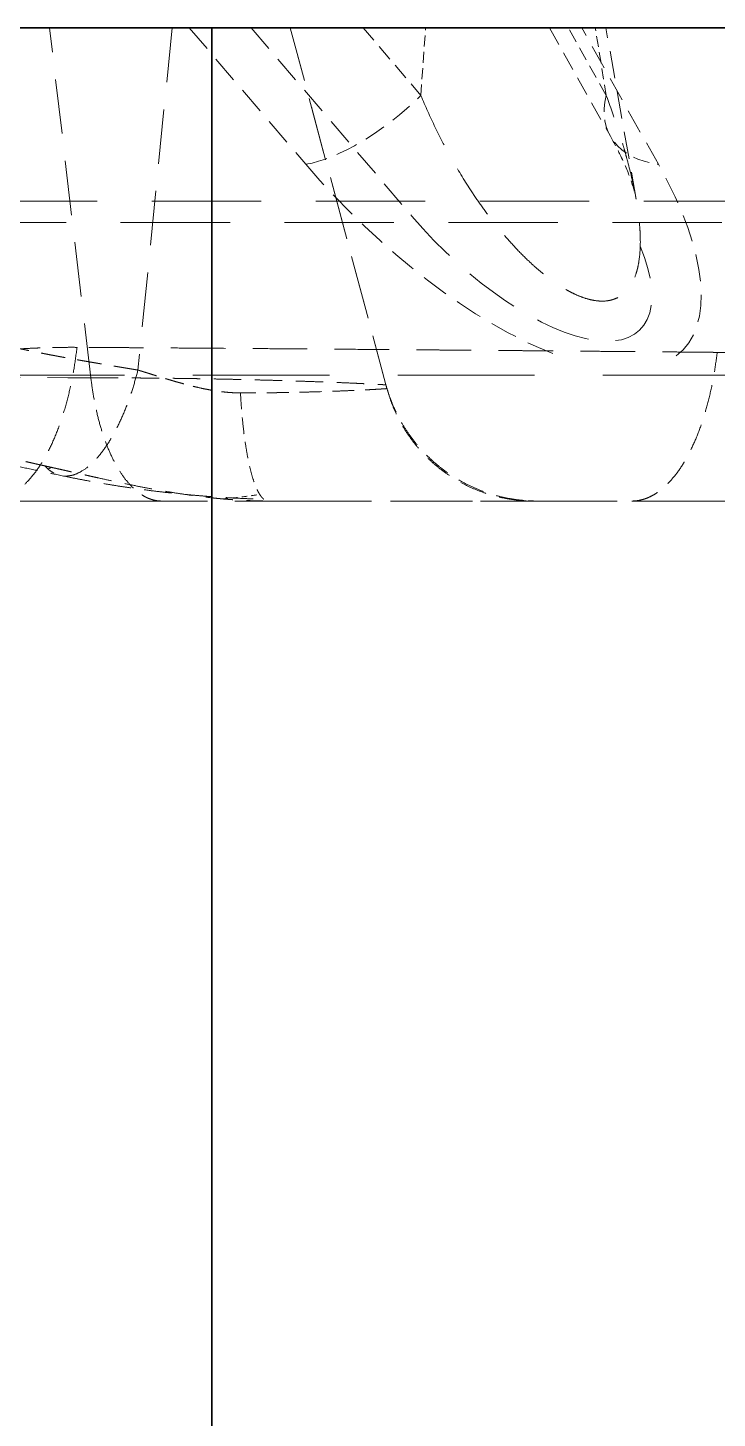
# Model space of a CAD drawing. Header units: millimetres. Extents: x 2742 to 8552, y -10326 to 2528.
# Drawn here: x 3993.42 to 4009.44, y -3766.9 to -3734.58 of the extents above; entities that cross this region are included whole.
import ezdxf

# ---------------------------------------------------------------- set-up
doc = ezdxf.new("R2010")
doc.units = ezdxf.units.MM
doc.linetypes.add('HIDDEN', pattern=[9.525, 6.35, -3.175])
doc.layers.add('core', color=7, linetype='Continuous', lineweight=20)

msp = doc.modelspace()

# ---------------------------------------------------------------- linework, layer by layer
at = {"layer": 'core', "color": 8, "linetype": 'HIDDEN', "lineweight": 18, "ltscale": 0.2}
for p, q in [((3994.884, -3742.716), (3993.924, -3734.581)), ((3996.773, -3734.581), (3995.978, -3742.536)), ((4001.765, -3742.967), (3999.518, -3734.581)), ((3999.518, -3734.581), (4001.742, -3742.88)), ((3999.518, -3734.581), (4001.742, -3742.88)), ((3996.524, -3745.581), (3986.63, -3745.581))]:
    msp.add_line(p, q, dxfattribs=at)
at = {"layer": 'core', "color": 8, "linetype": 'HIDDEN', "lineweight": 18, "ltscale": 0.1}
for p, q in [((3997.172, -3734.581), (3999.878, -3737.753)), ((3998.611, -3734.581), (4002.343, -3738.957)), ((4007.555, -3738.563), (4006.853, -3734.581))]:
    msp.add_line(p, q, dxfattribs=at)
at = {"layer": 'core', "color": 7, "linetype": 'Continuous', "lineweight": 35}
for p in [(4073.504, -3734.581), (3997.696, -3784.581)]:
    msp.add_line(p, (3997.696, -3734.581), dxfattribs=at)
at = {"layer": 'core', "color": 8, "linetype": 'HIDDEN', "lineweight": 18, "ltscale": 0.06}
msp.add_line((4001.211, -3734.581), (4002.552, -3736.153), dxfattribs=at)
at = {"layer": 'core', "color": 8, "linetype": 'HIDDEN', "lineweight": 18, "ltscale": 0.04}
for p, q in [((4002.552, -3736.153), (4002.662, -3734.581)), ((4006.861, -3736.153), (4006.606, -3734.581))]:
    msp.add_line(p, q, dxfattribs=at)
at = {"layer": 'core', "color": 8, "linetype": 'HIDDEN', "lineweight": 18, "ltscale": 0.07}
msp.add_line((4005.542, -3734.581), (4006.956, -3737.1), dxfattribs=at)
at = {"layer": 'core', "color": 8, "linetype": 'HIDDEN', "lineweight": 18, "ltscale": 0.05}
msp.add_line((4006.861, -3736.153), (4005.978, -3734.581), dxfattribs=at)
at = {"layer": 'core', "color": 8, "linetype": 'HIDDEN', "lineweight": 18, "ltscale": 0.09}
msp.add_line((4008.072, -3737.753), (4006.292, -3734.581), dxfattribs=at)
at = {"layer": 'core', "color": 8, "linetype": 'HIDDEN', "lineweight": 18, "ltscale": 0.4}
for p, q in [((4055.991, -3738.609), (3969.261, -3738.609)), ((3968.905, -3739.103), (4055.636, -3739.103)), ((3968.908, -3739.103), (4055.638, -3739.103))]:
    msp.add_line(p, q, dxfattribs=at)
at = {"layer": 'core', "color": 8, "linetype": 'HIDDEN', "lineweight": 18, "ltscale": 0.5}
msp.add_line((3987.732, -3742.652), (4028.003, -3742.652), dxfattribs=at)
at = {"layer": 'core', "color": 8, "linetype": 'HIDDEN', "lineweight": 18}
msp.add_line((4001.742, -3742.88), (4001.743, -3742.883), dxfattribs=at).dxf.unprotected_set("ltscale", 0)
at = {"layer": 'core', "color": 8, "linetype": 'HIDDEN', "lineweight": 18, "ltscale": 0.3}
msp.add_line((3998.99, -3745.581), (4024.233, -3745.581), dxfattribs=at)
at = {"layer": 'core', "color": 8, "linetype": 'HIDDEN', "lineweight": 18, "ltscale": 0.08}
msp.add_ellipse((4001.378, -3735.632), major_axis=(2.283, 1.947), ratio=0.392726, start_param=3.71641, end_param=4.898372, dxfattribs=at)
at = {"layer": 'core', "color": 8, "linetype": 'HIDDEN', "lineweight": 18, "ltscale": 0.06}
msp.add_ellipse((4009.572, -3735.632), major_axis=(-2.616, -1.468), ratio=0.596807, start_param=5.773978, end_param=6.955939, dxfattribs=at)
at = {"layer": 'core', "color": 8, "linetype": 'HIDDEN', "lineweight": 18, "ltscale": 0.1}
for start_param, end_param in [(1.392435, 2.401861), (3.089108, 4.120958)]:
    msp.add_ellipse((4003.103, -3736.52), major_axis=(-5.513, 5.574), ratio=0.409578, start_param=start_param, end_param=end_param, dxfattribs=at)
at = {"layer": 'core', "color": 8, "linetype": 'HIDDEN', "lineweight": 18, "ltscale": 0.2}
msp.add_ellipse((4004.307, -3738.223), major_axis=(-3.339, 3.376), ratio=0.409578, start_param=1.388864, end_param=3.923236, dxfattribs=at)
at = {"layer": 'core', "color": 7, "linetype": 'Continuous', "lineweight": 35}
msp.add_open_spline([(3973.504, -3734.581), (3973.539, -3734.581), (3973.607, -3734.581), (3973.71, -3734.581), (3973.812, -3734.581), (3973.915, -3734.581), (3974.017, -3734.581), (3974.12, -3734.581), (3974.222, -3734.581), (3974.324, -3734.581), (3974.427, -3734.581), (3974.529, -3734.581), (3974.631, -3734.581), (3974.733, -3734.581), (3974.834, -3734.581), (3974.936, -3734.581), (3975.038, -3734.581), (3975.139, -3734.581), (3975.241, -3734.581), (3975.842, -3734.581), (3976.931, -3734.581), (3978.486, -3734.581), (3980.008, -3734.581), (3981.499, -3734.581), (3983.077, -3734.581), (3984.726, -3734.581), (3986.429, -3734.581), (3988.064, -3734.581), (3989.629, -3734.581), (3991.12, -3734.581), (3992.531, -3734.581), (3993.859, -3734.581), (3994.727, -3734.581), (3995.199, -3734.581), (3995.309, -3734.581), (3995.417, -3734.581), (3995.525, -3734.581), (3995.632, -3734.581), (3995.738, -3734.581), (3995.844, -3734.581), (3995.948, -3734.581), (3996.052, -3734.581), (3996.155, -3734.581), (3996.258, -3734.581), (3996.359, -3734.581), (3996.46, -3734.581), (3996.56, -3734.581), (3996.659, -3734.581), (3996.757, -3734.581), (3996.855, -3734.581), (3996.951, -3734.581), (3997.047, -3734.581), (3997.142, -3734.581), (3997.237, -3734.581), (3997.33, -3734.581), (3997.423, -3734.581), (3997.515, -3734.581), (3997.606, -3734.581), (3997.667, -3734.581), (3997.697, -3734.581)], degree=3, knots=[0, 0, 0, 0, 0.00331, 0.006621, 0.009933, 0.013245, 0.016557, 0.01987, 0.023183, 0.026498, 0.029812, 0.033128, 0.036444, 0.039761, 0.043078, 0.046396, 0.049715, 0.053035, 0.056355, 0.059676, 0.112038, 0.164282, 0.216487, 0.268736, 0.321108, 0.386537, 0.451812, 0.51709, 0.582531, 0.64796, 0.713234, 0.778513, 0.843953, 0.849974, 0.855993, 0.862009, 0.868022, 0.874034, 0.880044, 0.886051, 0.892057, 0.898062, 0.904064, 0.910066, 0.916066, 0.922065, 0.928062, 0.934059, 0.940056, 0.946051, 0.952046, 0.95804, 0.964035, 0.970029, 0.976022, 0.982016, 0.988011, 0.994005, 1, 1, 1, 1], dxfattribs=at)
at = {"layer": 'core', "color": 8, "linetype": 'HIDDEN', "lineweight": 18, "ltscale": 0.2}
for points, degree, knots in [([(4002.552, -3736.153), (4002.656, -3736.405), (4002.768, -3736.654), (4003.008, -3737.147), (4003.136, -3737.391), (4003.408, -3737.874), (4003.552, -3738.112), (4003.784, -3738.466), (4003.863, -3738.583), (4004.028, -3738.815), (4004.114, -3738.93), (4004.224, -3739.073), (4004.247, -3739.102), (4004.291, -3739.159), (4004.359, -3739.243), (4004.428, -3739.327), (4004.568, -3739.492), (4004.664, -3739.599), (4004.86, -3739.808), (4004.961, -3739.91), (4005.118, -3740.058), (4005.171, -3740.106), (4005.252, -3740.177), (4005.279, -3740.201), (4005.334, -3740.247), (4005.362, -3740.27), (4005.5, -3740.382), (4005.613, -3740.466), (4005.786, -3740.581), (4005.844, -3740.617), (4005.917, -3740.66), (4005.932, -3740.669), (4005.961, -3740.685), (4006.005, -3740.709), (4006.049, -3740.732), (4006.137, -3740.775), (4006.195, -3740.801), (4006.31, -3740.846), (4006.367, -3740.866), (4006.453, -3740.89), (4006.481, -3740.897), (4006.524, -3740.907), (4006.538, -3740.909), (4006.566, -3740.915), (4006.635, -3740.927), (4006.755, -3740.937), (4006.854, -3740.931), (4006.925, -3740.92), (4006.949, -3740.915), (4006.983, -3740.907), (4006.994, -3740.904), (4007.016, -3740.897), (4007.071, -3740.88), (4007.122, -3740.857), (4007.198, -3740.813), (4007.233, -3740.788), (4007.283, -3740.746), (4007.298, -3740.731), (4007.329, -3740.7), (4007.343, -3740.684), (4007.385, -3740.634), (4007.41, -3740.599), (4007.48, -3740.486), (4007.517, -3740.404), (4007.555, -3740.292), (4007.562, -3740.269), (4007.575, -3740.223), (4007.593, -3740.154), (4007.608, -3740.081), (4007.632, -3739.935), (4007.643, -3739.833), (4007.654, -3739.624), (4007.654, -3739.516), (4007.648, -3739.35), (4007.645, -3739.294), (4007.637, -3739.182), (4007.633, -3739.125), (4007.615, -3738.955), (4007.6, -3738.84), (4007.564, -3738.607), (4007.543, -3738.49), (4007.472, -3738.135), (4007.414, -3737.895), (4007.331, -3737.589), (4007.314, -3737.528), (4007.279, -3737.404), (4007.261, -3737.342), (4007.205, -3737.156), (4007.166, -3737.032), (4007.043, -3736.657), (4006.955, -3736.406), (4006.861, -3736.153)], 3, [0, 0, 0, 0, 0.0625, 0.0625, 0.125, 0.125, 0.1875, 0.1875, 0.21875, 0.21875, 0.25, 0.25, 0.257812, 0.257812, 0.265625, 0.28125, 0.28125, 0.3125, 0.3125, 0.34375, 0.34375, 0.359375, 0.359375, 0.367187, 0.367187, 0.375, 0.375, 0.40625, 0.40625, 0.421875, 0.421875, 0.425781, 0.425781, 0.429687, 0.4375, 0.4375, 0.453125, 0.453125, 0.46875, 0.46875, 0.476562, 0.476562, 0.480469, 0.480469, 0.484375, 0.5, 0.515625, 0.515625, 0.523437, 0.523437, 0.527344, 0.527344, 0.53125, 0.546875, 0.546875, 0.5625, 0.5625, 0.570312, 0.570312, 0.578125, 0.578125, 0.59375, 0.59375, 0.625, 0.625, 0.632812, 0.632812, 0.640625, 0.65625, 0.65625, 0.6875, 0.6875, 0.71875, 0.71875, 0.734375, 0.734375, 0.75, 0.75, 0.78125, 0.78125, 0.8125, 0.8125, 0.875, 0.875, 0.890625, 0.890625, 0.90625, 0.90625, 0.9375, 0.9375, 1, 1, 1, 1]), ([(4009.439, -3742.125), (4008.518, -3742.116), (4004.994, -3742.086), (4003.499, -3742.074), (4002.019, -3742.062), (3997.095, -3742.023), (3994.563, -3742.008)], 2, [0, 0, 0, 0.3, 0.3, 0.5, 0.5, 1, 1, 1]), ([(4019.451, -3742.295), (4019.451, -3742.295), (4019.451, -3742.294), (4019.45, -3742.293), (4019.448, -3742.291), (4019.444, -3742.29), (4019.44, -3742.289), (4019.435, -3742.288), (4019.429, -3742.286), (4019.422, -3742.285), (4019.414, -3742.284), (4019.405, -3742.283), (4019.395, -3742.282), (4019.384, -3742.28), (4019.372, -3742.279), (4019.359, -3742.278), (4019.345, -3742.277), (4019.33, -3742.275), (4019.314, -3742.274), (4019.297, -3742.273), (4019.279, -3742.272), (4019.26, -3742.271), (4019.24, -3742.269), (4019.219, -3742.268), (4019.197, -3742.267), (4019.174, -3742.266), (4019.15, -3742.264), (4019.126, -3742.263), (4019.1, -3742.262), (4019.073, -3742.261), (4019.045, -3742.26), (4019.017, -3742.258), (4018.987, -3742.257), (4018.956, -3742.256), (4018.925, -3742.255), (4018.892, -3742.254), (4018.859, -3742.252), (4018.824, -3742.251), (4018.789, -3742.25), (4018.753, -3742.249), (4018.715, -3742.248), (4018.677, -3742.246), (4018.638, -3742.245), (4018.598, -3742.244), (4018.556, -3742.243), (4018.514, -3742.242), (4018.471, -3742.24), (4018.427, -3742.239), (4018.383, -3742.238), (4018.337, -3742.237), (4018.29, -3742.236), (4018.242, -3742.235), (4018.194, -3742.233), (4018.144, -3742.232), (4018.094, -3742.231), (4018.042, -3742.23), (4017.99, -3742.229), (4017.937, -3742.228), (4017.883, -3742.226), (4017.828, -3742.225), (4017.772, -3742.224), (4017.715, -3742.223), (4017.657, -3742.222), (4017.599, -3742.221), (4017.539, -3742.219), (4017.479, -3742.218), (4017.418, -3742.217), (4017.355, -3742.216), (4017.292, -3742.215), (4017.229, -3742.214), (4017.164, -3742.213), (4017.098, -3742.211), (4017.032, -3742.21), (4016.964, -3742.209), (4016.896, -3742.208), (4016.827, -3742.207), (4016.559, -3742.202), (4016.065, -3742.195), (4015.294, -3742.184), (4014.466, -3742.174), (4013.814, -3742.167), (4013.384, -3742.162), (4013.195, -3742.16), (4013.009, -3742.158), (4012.825, -3742.156), (4012.645, -3742.154), (4012.468, -3742.153), (4012.294, -3742.151), (4012.123, -3742.149), (4011.956, -3742.147), (4011.793, -3742.146), (4011.634, -3742.144), (4011.479, -3742.143), (4011.328, -3742.141), (4011.182, -3742.14), (4011.039, -3742.139), (4010.902, -3742.137), (4010.769, -3742.136), (4010.641, -3742.135), (4010.518, -3742.134), (4010.399, -3742.133), (4010.286, -3742.132), (4010.177, -3742.131), (4010.074, -3742.13), (4009.976, -3742.129), (4009.884, -3742.129), (4009.796, -3742.128), (4009.714, -3742.127), (4009.637, -3742.127), (4009.566, -3742.126), (4009.501, -3742.125), (4009.459, -3742.125), (4009.439, -3742.125)], 3, [0, 0, 0, 0, 0.006659, 0.013319, 0.019979, 0.026639, 0.033299, 0.039959, 0.046619, 0.053279, 0.05994, 0.0666, 0.073261, 0.079922, 0.086583, 0.093244, 0.099905, 0.106566, 0.113228, 0.119889, 0.126551, 0.133213, 0.139875, 0.146537, 0.153199, 0.159861, 0.166524, 0.173186, 0.179849, 0.186511, 0.193174, 0.199837, 0.2065, 0.213164, 0.219827, 0.22649, 0.233154, 0.239818, 0.246482, 0.253145, 0.25981, 0.266474, 0.273138, 0.279802, 0.286467, 0.293132, 0.299796, 0.306461, 0.313126, 0.319791, 0.326457, 0.333122, 0.339787, 0.346453, 0.353119, 0.359784, 0.36645, 0.373116, 0.379783, 0.386449, 0.393115, 0.399782, 0.406448, 0.413115, 0.419782, 0.426449, 0.433116, 0.439783, 0.446451, 0.453118, 0.459785, 0.466453, 0.473121, 0.479789, 0.486457, 0.493125, 0.499793, 0.563216, 0.625933, 0.687942, 0.749243, 0.762066, 0.774573, 0.786765, 0.798641, 0.810202, 0.821448, 0.832378, 0.842992, 0.853292, 0.863275, 0.872943, 0.882295, 0.891332, 0.900053, 0.908458, 0.916548, 0.924322, 0.93178, 0.938923, 0.94575, 0.95226, 0.958456, 0.964335, 0.969899, 0.975146, 0.980078, 0.984694, 0.988995, 0.992979, 0.996647, 1, 1, 1, 1]), ([(3992.512, -3745.581), (3995.053, -3745.581), (3999.999, -3745.581), (4001.592, -3745.581), (4003.202, -3745.581), (4006.592, -3745.581), (4007.455, -3745.581)], 2, [0, 0, 0, 0.5, 0.5, 0.714286, 0.714286, 1, 1, 1]), ([(4007.455, -3745.581), (4009.171, -3745.581), (4010.586, -3745.581), (4011.291, -3745.581), (4012.516, -3745.581), (4013.534, -3745.581), (4014.323, -3745.581), (4014.867, -3745.581), (4015.011, -3745.581), (4015.159, -3745.581), (4015.169, -3745.581)], 2, [0, 0, 0, 0.25, 0.25, 0.375, 0.5, 0.625, 0.75, 0.875, 0.875, 1, 1, 1])]:
    msp.add_open_spline(points, degree=degree, knots=knots, dxfattribs=at)
at = {"layer": 'core', "color": 8, "linetype": 'HIDDEN', "lineweight": 18, "ltscale": 0.04}
msp.add_open_spline([(4006.956, -3737.1), (4007.046, -3737.261), (4007.245, -3737.642), (4007.453, -3738.141), (4007.544, -3738.487), (4007.552, -3738.548), (4007.553, -3738.553)], degree=3, knots=[0, 0, 0, 0, 0.258984, 0.640862, 0.965552, 1, 1, 1, 1], dxfattribs=at)
at = {"layer": 'core', "color": 8, "linetype": 'HIDDEN', "lineweight": 18, "ltscale": 0.09}
msp.add_open_spline([(3995.978, -3742.536), (3995.518, -3742.46), (3995.059, -3742.382), (3994.531, -3742.292), (3994.137, -3742.219), (3993.625, -3742.124), (3993.215, -3742.035), (3992.725, -3741.928), (3992.299, -3741.813)], degree=2, knots=[0, 0, 0, 0.25, 0.25, 0.5, 0.5, 0.75, 0.75, 1, 1, 1], dxfattribs=at)
msp.add_open_spline([(3994.563, -3742.008), (3992.626, -3741.996), (3990.648, -3742.363)], degree=2, dxfattribs=at)
at = {"layer": 'core', "color": 8, "linetype": 'HIDDEN', "lineweight": 18, "ltscale": 0.1}
for points in [[(3992.512, -3745.581), (3994.142, -3745.581), (3994.563, -3742.008)], [(4007.455, -3745.581), (4009.031, -3745.581), (4009.439, -3742.125)], [(4001.742, -3742.88), (4002.465, -3745.581), (4005.261, -3745.581)], [(4001.764, -3742.964), (4002.465, -3745.581), (4005.174, -3745.581)]]:
    msp.add_rational_spline(points, [1, 0.793353340291, 1], degree=2, dxfattribs=at)
at = {"layer": 'core', "color": 8, "linetype": 'HIDDEN', "lineweight": 18, "ltscale": 0.09}
msp.add_rational_spline([(3995.978, -3742.536), (3995.067, -3746.149), (3993.816, -3744.764)], [1, 0.66562064589, 1], degree=2, dxfattribs=at)
at = {"layer": 'core', "color": 8, "linetype": 'HIDDEN', "lineweight": 18, "ltscale": 0.07}
msp.add_open_spline([(3998.361, -3743.068), (3998.346, -3743.068), (3998.316, -3743.067), (3998.27, -3743.066), (3998.224, -3743.065), (3998.177, -3743.062), (3998.13, -3743.059), (3998.081, -3743.056), (3998.033, -3743.051), (3997.983, -3743.046), (3997.934, -3743.041), (3997.883, -3743.034), (3997.832, -3743.027), (3997.751, -3743.015), (3997.639, -3742.996), (3997.492, -3742.967), (3997.337, -3742.933), (3997.21, -3742.901), (3997.109, -3742.875), (3997.036, -3742.855), (3996.956, -3742.833), (3996.869, -3742.809), (3996.776, -3742.781), (3996.677, -3742.752), (3996.587, -3742.725), (3996.51, -3742.701), (3996.448, -3742.682), (3996.39, -3742.664), (3996.334, -3742.647), (3996.282, -3742.631), (3996.234, -3742.615), (3996.188, -3742.601), (3996.146, -3742.588), (3996.106, -3742.576), (3996.07, -3742.564), (3996.037, -3742.554), (3996.006, -3742.545), (3995.987, -3742.539), (3995.978, -3742.536)], degree=3, knots=[0, 0, 0, 0, 0.018185, 0.036587, 0.055209, 0.074053, 0.093123, 0.112422, 0.131951, 0.151713, 0.171711, 0.191946, 0.212421, 0.233138, 0.289049, 0.348545, 0.411633, 0.478313, 0.505978, 0.536635, 0.570273, 0.606881, 0.646446, 0.688954, 0.734388, 0.762743, 0.789764, 0.815453, 0.839817, 0.862858, 0.884581, 0.904989, 0.924086, 0.941874, 0.958357, 0.973537, 0.987418, 1, 1, 1, 1], dxfattribs=at)
at = {"layer": 'core', "color": 8, "linetype": 'HIDDEN', "lineweight": 18, "ltscale": 0.2}
msp.add_open_spline([(3986.255, -3742.607), (3989.127, -3742.607), (3992.012, -3742.716), (3994.884, -3742.716)], degree=3, dxfattribs=at)
at = {"layer": 'core', "color": 8, "linetype": 'HIDDEN', "lineweight": 18, "ltscale": 0.1}
for points, knots in [([(3994.884, -3742.716), (3994.916, -3742.716), (3994.981, -3742.716), (3995.079, -3742.716), (3995.176, -3742.716), (3995.275, -3742.717), (3995.373, -3742.717), (3995.472, -3742.717), (3995.571, -3742.718), (3995.671, -3742.718), (3995.771, -3742.719), (3995.871, -3742.719), (3995.971, -3742.72), (3996.072, -3742.721), (3996.173, -3742.722), (3996.274, -3742.723), (3996.375, -3742.724), (3996.476, -3742.725), (3996.577, -3742.726), (3996.679, -3742.727), (3996.78, -3742.728), (3996.881, -3742.729), (3996.983, -3742.731), (3997.084, -3742.732), (3997.185, -3742.733), (3997.287, -3742.735), (3997.388, -3742.737), (3997.488, -3742.738), (3997.589, -3742.74), (3997.742, -3742.743), (3997.956, -3742.747), (3998.237, -3742.753), (3998.54, -3742.76), (3998.861, -3742.768), (3999.197, -3742.777), (3999.54, -3742.787), (3999.922, -3742.8), (4000.301, -3742.813), (4000.643, -3742.826), (4000.908, -3742.838), (4001.109, -3742.847), (4001.224, -3742.853), (4001.282, -3742.855), (4001.299, -3742.856), (4001.317, -3742.857), (4001.333, -3742.858), (4001.35, -3742.859), (4001.366, -3742.86), (4001.381, -3742.86), (4001.397, -3742.861), (4001.411, -3742.862), (4001.426, -3742.863), (4001.44, -3742.863), (4001.454, -3742.864), (4001.467, -3742.865), (4001.48, -3742.865), (4001.493, -3742.866), (4001.505, -3742.867), (4001.517, -3742.867), (4001.529, -3742.868), (4001.54, -3742.869), (4001.551, -3742.869), (4001.562, -3742.87), (4001.572, -3742.87), (4001.582, -3742.871), (4001.591, -3742.871), (4001.601, -3742.872), (4001.61, -3742.872), (4001.618, -3742.873), (4001.627, -3742.873), (4001.635, -3742.874), (4001.642, -3742.874), (4001.65, -3742.875), (4001.657, -3742.875), (4001.663, -3742.875), (4001.67, -3742.876), (4001.676, -3742.876), (4001.682, -3742.876), (4001.687, -3742.877), (4001.693, -3742.877), (4001.698, -3742.877), (4001.702, -3742.878), (4001.707, -3742.878), (4001.711, -3742.878), (4001.715, -3742.878), (4001.718, -3742.879), (4001.722, -3742.879), (4001.725, -3742.879), (4001.728, -3742.879), (4001.73, -3742.879), (4001.732, -3742.88), (4001.734, -3742.88), (4001.736, -3742.88), (4001.738, -3742.88), (4001.739, -3742.88), (4001.74, -3742.88), (4001.741, -3742.88), (4001.741, -3742.88), (4001.742, -3742.88), (4001.742, -3742.88), (4001.742, -3742.88)], [0, 0, 0, 0, 0.007957, 0.015985, 0.024084, 0.032254, 0.040494, 0.048805, 0.057187, 0.06564, 0.074164, 0.082759, 0.091424, 0.10016, 0.108968, 0.117846, 0.126795, 0.135815, 0.144906, 0.154068, 0.163301, 0.172605, 0.181981, 0.191427, 0.200944, 0.210533, 0.220192, 0.229923, 0.239725, 0.249598, 0.27508, 0.303962, 0.336247, 0.371936, 0.411031, 0.453534, 0.499447, 0.562787, 0.619479, 0.669516, 0.712891, 0.749599, 0.754387, 0.759158, 0.763912, 0.76865, 0.773371, 0.778076, 0.782765, 0.787437, 0.792092, 0.796732, 0.801354, 0.80596, 0.81055, 0.815123, 0.81968, 0.82422, 0.828744, 0.833251, 0.837742, 0.842216, 0.846674, 0.851115, 0.85554, 0.859948, 0.86434, 0.868715, 0.873074, 0.877416, 0.881742, 0.886051, 0.890343, 0.89462, 0.898879, 0.903122, 0.907349, 0.911559, 0.915753, 0.91993, 0.92409, 0.928234, 0.932362, 0.936473, 0.940567, 0.944645, 0.948707, 0.952752, 0.95678, 0.960792, 0.964787, 0.968766, 0.972728, 0.976673, 0.980603, 0.984515, 0.988411, 0.992291, 0.996154, 1, 1, 1, 1]), ([(3989.711, -3743.621), (3989.75, -3743.635), (3989.829, -3743.663), (3989.948, -3743.705), (3990.071, -3743.747), (3990.197, -3743.789), (3990.327, -3743.832), (3990.46, -3743.875), (3990.596, -3743.919), (3990.74, -3743.963), (3990.899, -3744.012), (3991.078, -3744.065), (3991.282, -3744.125), (3991.51, -3744.19), (3991.783, -3744.265), (3992.073, -3744.343), (3992.357, -3744.416), (3992.586, -3744.474), (3992.753, -3744.515), (3992.874, -3744.545), (3992.968, -3744.568), (3993.06, -3744.59), (3993.15, -3744.611), (3993.239, -3744.632), (3993.327, -3744.653), (3993.412, -3744.673), (3993.496, -3744.692), (3993.579, -3744.711), (3993.659, -3744.729), (3993.738, -3744.747), (3993.791, -3744.758), (3993.816, -3744.764)], [0, 0, 0, 0, 0.028878, 0.058545, 0.089003, 0.120251, 0.152291, 0.185123, 0.218748, 0.253166, 0.291476, 0.335626, 0.385617, 0.44145, 0.503124, 0.585164, 0.65393, 0.709422, 0.75164, 0.7746, 0.797149, 0.819286, 0.841012, 0.862325, 0.883227, 0.903718, 0.923797, 0.943465, 0.962721, 0.981566, 1, 1, 1, 1]), ([(3993.816, -3744.764), (3993.841, -3744.77), (3993.892, -3744.781), (3993.967, -3744.798), (3994.043, -3744.815), (3994.119, -3744.832), (3994.196, -3744.849), (3994.273, -3744.866), (3994.35, -3744.884), (3994.428, -3744.902), (3994.506, -3744.919), (3994.585, -3744.937), (3994.664, -3744.955), (3994.743, -3744.973), (3994.823, -3744.991), (3994.903, -3745.009), (3994.984, -3745.027), (3995.144, -3745.062), (3995.385, -3745.115), (3995.707, -3745.183), (3996.034, -3745.248), (3996.363, -3745.311), (3996.694, -3745.368), (3997.025, -3745.421), (3997.357, -3745.467), (3997.593, -3745.495), (3997.732, -3745.51), (3997.775, -3745.514), (3997.818, -3745.519), (3997.861, -3745.523), (3997.904, -3745.527), (3997.946, -3745.531), (3997.989, -3745.535), (3998.032, -3745.538), (3998.075, -3745.542), (3998.117, -3745.545), (3998.16, -3745.548), (3998.203, -3745.551), (3998.245, -3745.554), (3998.288, -3745.557), (3998.33, -3745.56), (3998.373, -3745.562), (3998.415, -3745.564), (3998.458, -3745.567), (3998.5, -3745.569), (3998.543, -3745.571), (3998.585, -3745.572), (3998.627, -3745.574), (3998.67, -3745.575), (3998.712, -3745.576), (3998.754, -3745.578), (3998.796, -3745.578), (3998.838, -3745.579), (3998.881, -3745.58), (3998.923, -3745.58), (3998.965, -3745.58), (3998.993, -3745.58), (3999.007, -3745.581)], [0, 0, 0, 0, 0.014789, 0.029615, 0.044481, 0.059388, 0.074338, 0.089332, 0.104374, 0.119463, 0.134603, 0.149795, 0.16504, 0.180341, 0.195698, 0.211114, 0.22659, 0.242127, 0.303017, 0.364418, 0.42642, 0.489111, 0.551819, 0.614849, 0.67828, 0.742189, 0.750449, 0.758711, 0.766976, 0.775243, 0.783513, 0.791786, 0.800062, 0.808341, 0.816623, 0.824909, 0.833198, 0.841491, 0.849789, 0.85809, 0.866396, 0.874706, 0.883021, 0.89134, 0.899665, 0.907994, 0.916329, 0.924669, 0.933015, 0.941367, 0.949724, 0.958087, 0.966457, 0.974833, 0.983215, 0.991604, 1, 1, 1, 1])]:
    msp.add_open_spline(points, degree=3, knots=knots, dxfattribs=at)
at = {"layer": 'core', "color": 8, "linetype": 'HIDDEN', "lineweight": 18, "ltscale": 0.08}
msp.add_rational_spline([(3994.884, -3742.716), (3995.222, -3745.581), (3996.529, -3745.581)], [1, 0.793353340291, 1], degree=2, dxfattribs=at)
msp.add_open_spline([(4001.765, -3742.967), (4001.765, -3742.967), (4001.765, -3742.967), (4001.763, -3742.967), (4001.761, -3742.967), (4001.757, -3742.968), (4001.752, -3742.968), (4001.747, -3742.968), (4001.739, -3742.969), (4001.731, -3742.969), (4001.722, -3742.97), (4001.711, -3742.971), (4001.698, -3742.972), (4001.685, -3742.973), (4001.67, -3742.974), (4001.653, -3742.975), (4001.635, -3742.976), (4001.616, -3742.977), (4001.595, -3742.978), (4001.572, -3742.98), (4001.548, -3742.981), (4001.508, -3742.984), (4001.443, -3742.987), (4001.34, -3742.993), (4001.205, -3743), (4001.031, -3743.008), (4000.801, -3743.018), (4000.528, -3743.029), (4000.235, -3743.038), (3999.968, -3743.046), (3999.786, -3743.05), (3999.684, -3743.053), (3999.65, -3743.053), (3999.615, -3743.054), (3999.58, -3743.055), (3999.545, -3743.056), (3999.51, -3743.056), (3999.476, -3743.057), (3999.441, -3743.058), (3999.406, -3743.058), (3999.371, -3743.059), (3999.336, -3743.059), (3999.302, -3743.06), (3999.267, -3743.061), (3999.232, -3743.061), (3999.198, -3743.062), (3999.163, -3743.062), (3999.129, -3743.062), (3999.094, -3743.063), (3999.06, -3743.063), (3999.025, -3743.064), (3998.991, -3743.064), (3998.957, -3743.064), (3998.923, -3743.065), (3998.889, -3743.065), (3998.855, -3743.065), (3998.821, -3743.066), (3998.788, -3743.066), (3998.754, -3743.066), (3998.721, -3743.066), (3998.687, -3743.067), (3998.654, -3743.067), (3998.621, -3743.067), (3998.588, -3743.067), (3998.555, -3743.067), (3998.523, -3743.067), (3998.49, -3743.068), (3998.458, -3743.068), (3998.425, -3743.068), (3998.393, -3743.068), (3998.372, -3743.068), (3998.361, -3743.068)], degree=3, knots=[0, 0, 0, 0, 0.011145, 0.022428, 0.03385, 0.04541, 0.05711, 0.068947, 0.080924, 0.09304, 0.105295, 0.117689, 0.130222, 0.142894, 0.155706, 0.168658, 0.181748, 0.194979, 0.208349, 0.22186, 0.23551, 0.2493, 0.285896, 0.329159, 0.379095, 0.435714, 0.499027, 0.577169, 0.644942, 0.702321, 0.749288, 0.756232, 0.763141, 0.770015, 0.776855, 0.78366, 0.790431, 0.797167, 0.803869, 0.810536, 0.817168, 0.823766, 0.830329, 0.836857, 0.843351, 0.84981, 0.856235, 0.862624, 0.868979, 0.8753, 0.881585, 0.887836, 0.894053, 0.900234, 0.906381, 0.912493, 0.91857, 0.924613, 0.930621, 0.936594, 0.942532, 0.948435, 0.954304, 0.960138, 0.965937, 0.971701, 0.97743, 0.983125, 0.988785, 0.99441, 1, 1, 1, 1], dxfattribs=at)
at = {"layer": 'core', "color": 8, "linetype": 'HIDDEN', "lineweight": 18, "ltscale": 0.06}
msp.add_rational_spline([(3998.361, -3743.068), (3998.474, -3745.197), (3998.903, -3745.539)], [1, 0.819187369866, 0.954791247621], degree=2, dxfattribs=at)
at = {"layer": 'core', "color": 8, "linetype": 'HIDDEN', "lineweight": 18, "ltscale": 0.02}
for points, weights in [([(4001.976, -3743.513), (4001.848, -3743.247), (4001.765, -3742.964)], [0.94801253047, 0.966753786057, 0.992336938492]), ([(4005.174, -3745.58), (4004.875, -3745.573), (4004.581, -3745.517)], [0.99233693858, 0.966380104565, 0.947466500128])]:
    msp.add_rational_spline(points, weights, degree=2, dxfattribs=at)
at = {"layer": 'core', "color": 8, "linetype": 'HIDDEN', "lineweight": 18, "ltscale": 0.1}
for points, degree in [([(3990.223, -3744.151), (3994.248, -3744.999)], 1), ([(3994.248, -3744.999), (3996.524, -3745.474), (3998.903, -3745.539)], 2)]:
    msp.add_open_spline(points, degree=degree, dxfattribs=at)
at = {"layer": 'core', "color": 8, "linetype": 'HIDDEN', "lineweight": 18, "ltscale": 0.002}
msp.add_open_spline([(3993.962, -3744.798), (3993.938, -3744.811), (3993.914, -3744.824), (3993.891, -3744.838)], degree=3, dxfattribs=at)
at = {"layer": 'core', "color": 8, "linetype": 'HIDDEN', "lineweight": 18, "ltscale": 0.02}
msp.add_open_spline([(3997.938, -3745.53), (3998.074, -3745.52), (3998.208, -3745.507), (3998.493, -3745.474), (3998.645, -3745.454), (3998.799, -3745.429), (3998.803, -3745.428), (3998.808, -3745.427)], degree=3, knots=[0, 0, 0, 0, 0.454983, 0.454983, 0.984171, 0.984171, 1, 1, 1, 1], dxfattribs=at)

doc.saveas('drawing.dxf')
